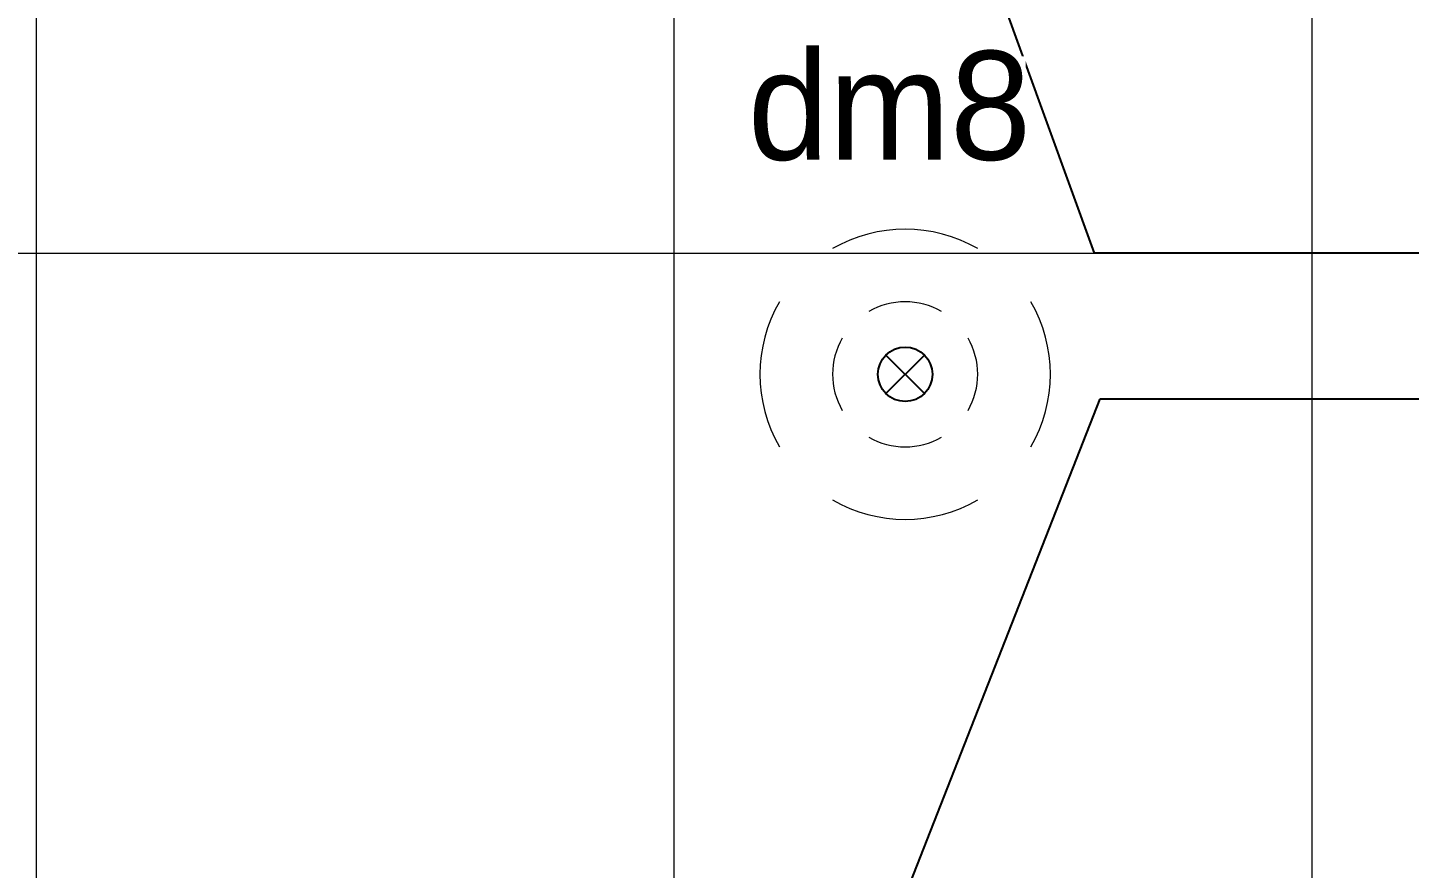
# Model space of a CAD drawing. Header units: centimetres. Extents: x 2191 to 12545, y -680 to 18662.
# Drawn here: x 9180.5 to 9332.8, y 8963.8 to 9056.5 of the extents above; entities that cross this region are included whole.
import ezdxf

# ---------------------------------------------------------------- set-up
doc = ezdxf.new("R2010")
doc.units = ezdxf.units.CM
doc.layers.add('C ANNOTATIONS-prestations_Hatch', color=252, linetype='Continuous')
doc.layers.add('prlm-ELEC-CFO', color=1, linetype='Continuous', lineweight=25)
doc.layers.add('prlm-GAZ', color=2, linetype='Continuous', lineweight=25)
doc.styles.add('prlm-elec-cfo', font='comic.ttf', dxfattribs={"height": 12})

# ---------------------------------------------------------------- blocks, each defined once
blk = doc.blocks.new('xi.dm8')
at = {"layer": 'prlm-ELEC-CFO', "color": 0}
for points in [[(-2.12, 2.12), (2.12, -2.12)], [(2.12, 2.12), (-2.12, -2.12)]]:
    blk.add_lwpolyline(points, dxfattribs=at)
blk.add_circle((0, 0), 3, dxfattribs=at)
at = {"layer": 'prlm-ELEC-CFO', "color": 0, "lineweight": 13}
for radius, start, end in [(16, 60, 120), (16, 150, 210), (8, 60, 120), (16, 330, 30), (8, 150, 210), (8, 330, 30), (8, 240, 300), (16, 240, 300)]:
    blk.add_arc((0, 0), radius, start, end, dxfattribs=at)

msp = doc.modelspace()

# ---------------------------------------------------------------- hatches: boundary and pattern name
at = {"layer": 'C ANNOTATIONS-prestations_Hatch', "linetype": 'Continuous', "lineweight": 9, "true_color": 0x989898}
h = msp.add_hatch(dxfattribs=at)
h.set_pattern_fill('DALETTES TERRASSE 50X50', color=252, scale=1.406016, style=0, pattern_type=2)
h.set_pattern_definition([(0, (8900.25, 8961.325), (4e-15, -70.3008), []), (270, (8900.25, 8961.325), (70.3008, 0), [])])
h.paths.add_polyline_path([(8429.69, 9091.33), (8429.69, 7874.22), (8559.69, 7874.22), (8559.69, 8360.42), (8583.34, 8360.42), (8583.34, 8525.42), (8558.38, 8525.42), (8558.38, 8946.42), (9181.69, 8946.42), (9181.69, 8961.44), (10800.34, 8961.33), (10800.34, 9091.33)])

# ---------------------------------------------------------------- linework, layer by layer
at = {"layer": 'prlm-GAZ'}
for points in [[(10673.87, 9096.45), (10639.01, 9031.66), (9298.12, 9031.66), (9259.74, 9137.24)], [(9259.74, 8916.22), (9298.74, 9015.61), (10645.01, 9015.61), (10676.04, 9100.48)]]:
    msp.add_lwpolyline(points, dxfattribs=at)

# ---------------------------------------------------------------- block references
at = {"layer": 'prlm-ELEC-CFO'}
msp.add_blockref('xi.dm8', (9277.24, 9018.31), dxfattribs=at)

# ---------------------------------------------------------------- next in the draw order: texts
at = {"layer": 'prlm-ELEC-CFO', "lineweight": 20, "insert": (9275.51, 9053.96), "char_height": 12, "attachment_point": 2, "line_spacing_factor": 0.8, "style": 'prlm-elec-cfo', "bg_fill": 3, "box_fill_scale": 0.95, "bg_fill_color": 256, "bg_fill_transparency": 0}
msp.add_mtext('dm8', dxfattribs=at)

doc.saveas('drawing.dxf')
